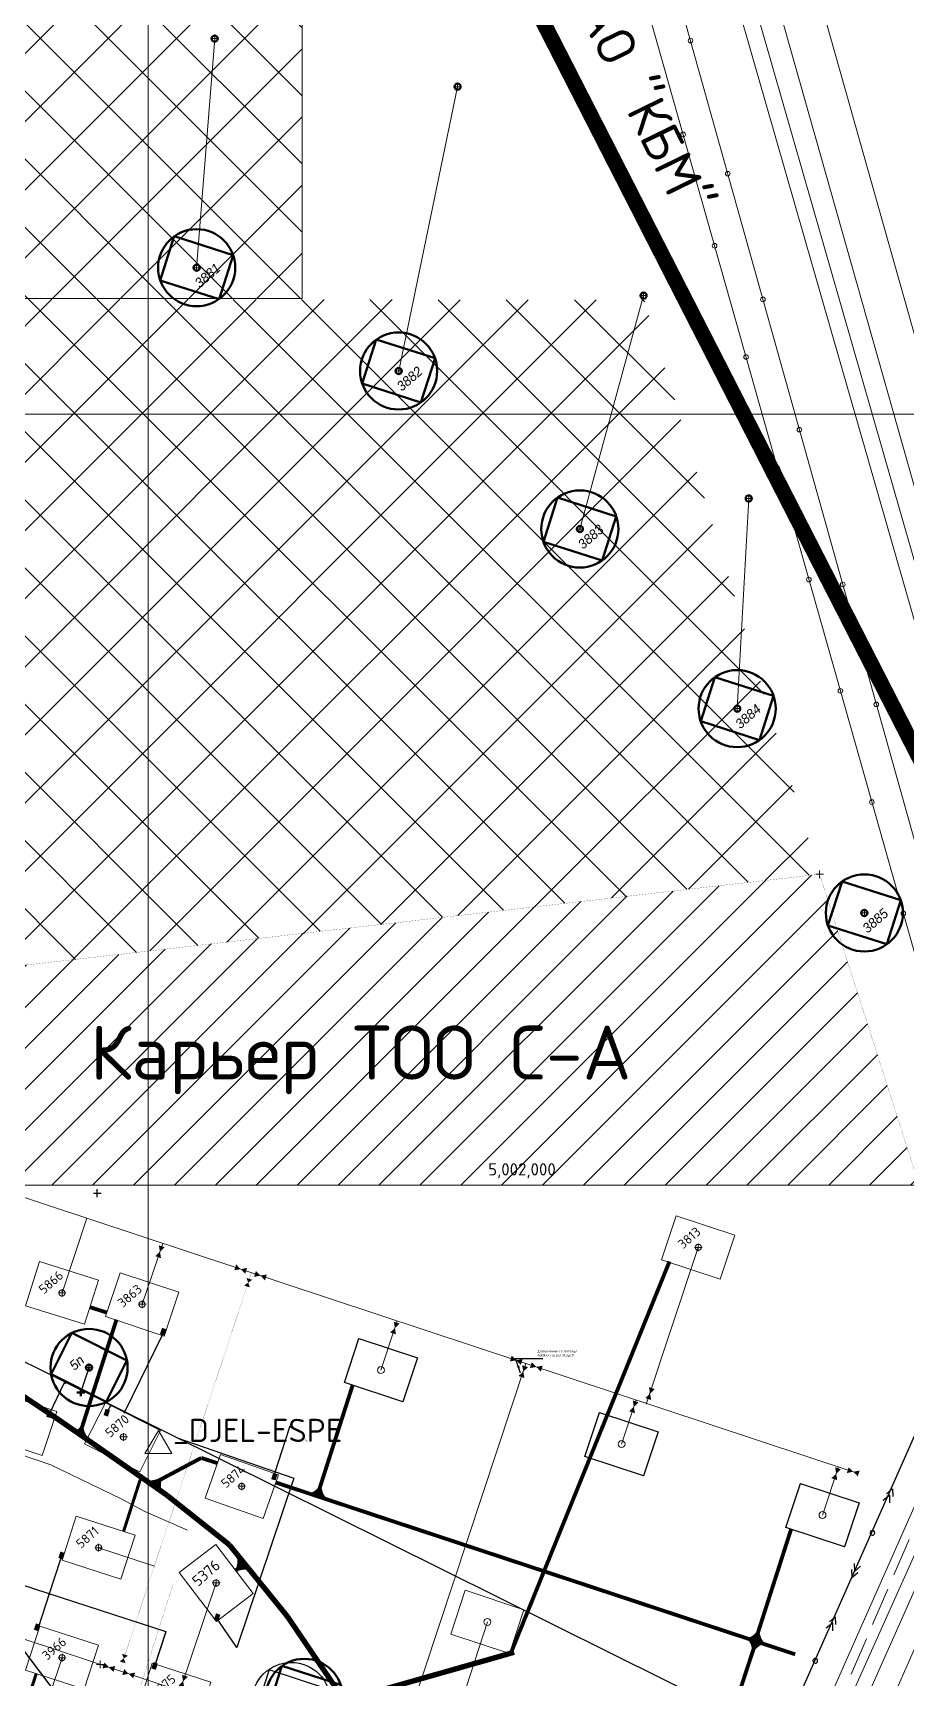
# Model space of a CAD drawing. Header units: millimetres. Extents: x 519 to 9564855, y -810 to 5021775.
# Drawn here: x 9532851 to 9533983, y 5001361 to 5003495 of the extents above; entities that cross this region are included whole.
import ezdxf

# ---------------------------------------------------------------- set-up
doc = ezdxf.new("R2010")
doc.units = ezdxf.units.MM
doc.header["$LTSCALE"] = 2
doc.header["$MEASUREMENT"] = 0
doc.header["$PDMODE"] = 2
doc.header["$PDSIZE"] = 5
for name, pattern in [('92051501$0$GROUND2', [35, 25, -10]), ('ACAD_ISO04W100', [30, 24, -3, 0, -3]), ('DASHED', [0.75, 0.5, -0.25]), ('DASHED2', [9.525, 6.35, -3.175]), ('HIDDEN2', [4.7625, 3.175, -1.5875])]:
    doc.linetypes.add(name, pattern=pattern)
for name, color, linetype, lineweight in [('200 скв. на 2010 год', 61, 'Continuous', 0), ('Land lease as of 24.06.2004', 47, 'HIDDEN2', 70), ('PPLINE_GAS', 4, 'GAS_LINE', 30), ('severniy kollektor', 3, 'ACAD_ISO04W100', 30), ('Карьер', 7, 'Continuous', 0), ('Скважины на 2024 год- Резерв', 202, 'Continuous', 25), ('Скважины на 2026', 222, 'Continuous', 50), ('Скважины на 2026 доп.', 222, 'Continuous', 50), ('Электро', 1, 'Continuous', 30), ('Электроснаб', 1, 'Continuous', 18), ('Электроснабжене', 1, 'Continuous', 18)]:
    doc.layers.add(name, color=color, linetype=linetype, lineweight=lineweight)
for name, color, linetype in [('CONTROL', 7, 'Continuous'), ('Future Roads', 44, 'Continuous'), ('GRID_PULKOVO', 7, 'Continuous'), ('OilColl&Flowlines', 3, 'Continuous'), ('PPLINE_WAT', 7, 'WTR_LINE'), ('ROAD_FIELD', 255, '92051501$0$GROUND2'), ('ROAD_GROUND', 9, 'Continuous'), ('Stage 9.Frame&Text', 7, 'Continuous'), ('Stage VII wells', 9, 'Continuous'), ('МГ-земельный участок', 7, 'Continuous'), ('Скважины  2018 года', 7, 'Continuous'), ('Скважины 2017г', 221, 'Continuous'), ('Скважины на 2014 год', 70, 'Continuous'), ('Скважины на 2015 год', 7, 'Continuous'), ('Скважины на 2016 год.', 40, 'Continuous')]:
    doc.layers.add(name, color=color, linetype=linetype)
doc.styles.add('92051501$0$STANDARD', font='simplex.shx')
doc.styles.add('Elect', font='isocpeur.ttf')
doc.styles.add('Line_GUGK', font='')
doc.styles.get("Standard").update_dxf_attribs({"font": 'isocpeur.ttf', "width": 0.5})
doc.styles.get('Line_GUGK').set_extended_font_data('Bm431', italic=True)
doc.linetypes.add('GAS_LINE', pattern='A,0.5,-0.2,["G",92051501$0$STANDARD,S=0.1,R=0,X=-0.1,Y=-0.05],-0.05', length=0.75)
doc.linetypes.add('WTR_LINE', pattern='A,0.5,-0.2,["W",92051501$0$STANDARD,S=0.1,R=0,X=-0.1,Y=-0.05],-0.05', length=0.75)
doc.dimstyles.new('ISO-25', dxfattribs={"dimtxt": 15, "dimasz": 10, "dimexe": 5, "dimexo": 5, "dimgap": 5, "dimtad": 1, "dimtxsty": 'Standard', "dimblk": 'OBLIQUE', "dimcen": 50, "dimadec": 0, "dimazin": 0, "dimtfac": 1, "dimtmove": 0, "dimatfit": 3, "dimfxl": 0, "dimarcsym": 0})

# ---------------------------------------------------------------- blocks, each defined once
blk = doc.blocks.new('92051501$0$WELLPAD')
at = {"flags": 128}
blk.add_lwpolyline([(40, -30), (-40, -30), (-40, 30), (40, 30)], close=True, dxfattribs=at)
blk = doc.blocks.new('_Oblique')
at = {"color": 0, "linetype": 'ByBlock', "lineweight": -2}
blk.add_line((-0.5, -0.5), (0.5, 0.5), dxfattribs=at)

msp = doc.modelspace()

# ---------------------------------------------------------------- hatches: boundary and pattern name
at = {"layer": 'Future Roads', "linetype": 'ByBlock', "lineweight": 0, "ltscale": 25}
h = msp.add_hatch(color=41, dxfattribs=at)
edge = h.paths.add_edge_path()
edge.add_line((9532911.71187, 5001686.18523), (9532916.4579, 5001684.59338))
edge.add_arc((9532936.86076, 5001687.32131), 20.58442, 187.61544673, 221.50735806)
edge.add_line((9532921.44569, 5001673.67967), (9532903.28603, 5001679.68838))
edge.add_arc((9532891.64807, 5001703.49399), 26.4981, 296.05282574, 319.21610865)
h = msp.add_hatch(color=41, dxfattribs=at)
edge = h.paths.add_edge_path()
edge.add_line((9533013.77923, 5001619.48203), (9533017.45238, 5001616.08104))
edge.add_arc((9533037.17483, 5001610.18669), 20.58442, 163.36042833, 197.25233966)
edge.add_line((9533017.51654, 5001604.08175), (9533003.42827, 5001617.02001))
edge.add_arc((9533002.59696, 5001643.50506), 26.4981, 271.79780733, 294.96109024)
h = msp.add_hatch(color=41, dxfattribs=at)
edge = h.paths.add_edge_path()
edge.add_line((9533220.63137, 5001607.69087), (9533225.3774, 5001606.09903))
edge.add_arc((9533245.78026, 5001608.82695), 20.58442, 187.61544673, 221.50735806)
edge.add_line((9533230.36519, 5001595.18532), (9533212.20553, 5001601.19402))
edge.add_arc((9533200.56757, 5001624.99964), 26.4981, 296.05282574, 319.21610865)
h = msp.add_hatch(color=41, dxfattribs=at)
edge = h.paths.add_edge_path()
edge.add_line((9533117.37672, 5001499.80087), (9533114.12376, 5001503.60573))
edge.add_arc((9533095.22007, 5001511.75244), 20.58442, 336.68595928, 370.57787061)
edge.add_line((9533115.45468, 5001515.53116), (9533127.94368, 5001501.04313))
edge.add_arc((9533125.69105, 5001474.64096), 26.4981, 445.12333829, 468.28662119)
h = msp.add_hatch(color=41, dxfattribs=at)
edge = h.paths.add_edge_path()
edge.add_line((9533787.63491, 5001397.6008), (9533782.88888, 5001399.19265))
edge.add_arc((9533762.48602, 5001396.46472), 20.58442, 367.61544673, 401.50735806)
edge.add_line((9533777.90109, 5001410.10636), (9533796.06075, 5001404.09765))
edge.add_arc((9533807.69871, 5001380.29204), 26.4981, 476.05282574, 499.21610864)
h = msp.add_hatch(color=41, dxfattribs=at)
edge = h.paths.add_edge_path()
edge.add_line((9533788.69309, 5001419.86628), (9533793.43912, 5001418.27444))
edge.add_arc((9533813.84199, 5001421.00236), 20.58442, 187.61544673, 221.50735806)
edge.add_line((9533798.42692, 5001407.36073), (9533780.26725, 5001413.36944))
edge.add_arc((9533768.6293, 5001437.17505), 26.4981, 296.05282574, 319.21610865)
at = {"layer": 'Карьер', "lineweight": 0}
h = msp.add_hatch(dxfattribs=at)
h.set_pattern_fill('NET', color=256, scale=500, angle=45, style=0)
h.paths.add_polyline_path([(9531350, 5005950), (9532050, 5005950), (9533200, 5003890), (9533200, 5003150), (9532200, 5003150), (9532200, 5004850), (9531350, 5004850)])
at = {"layer": 'Карьер', "linetype": 'ByBlock', "lineweight": 0, "ltscale": 5}
h = msp.add_hatch(dxfattribs=at)
h.set_pattern_fill('NET', color=4, scale=500, angle=45)
h.paths.add_polyline_path([(9533000, 5003000), (9533000, 5003000), (9532550, 5003000), (9532550, 5002330), (9532549.8, 5002252), (9533000, 5002303.60825)])
h.paths.add_polyline_path([(9533000, 5003149.05192), (9532586.98715, 5003149.70151), (9532550, 5003149.6835), (9532550, 5003000), (9533000, 5003000)])
h.paths.add_polyline_path([(9533643.38, 5003148.04), (9533000, 5003149.05192), (9533000, 5003000), (9533688.50212, 5003000)])
h.paths.add_polyline_path([(9533688.50212, 5003000), (9533000, 5003000), (9533000, 5002303.60825), (9533870.35, 5002403.38)])
h = msp.add_hatch(dxfattribs=at)
h.set_pattern_fill('ANSI31', color=5, scale=300)
h.paths.add_polyline_path([(9532549.8, 5002252), (9532543.21012, 5002081.86135), (9532790.61366, 5002000), (9533000, 5002000), (9533000, 5002303.53128)])
h.paths.add_polyline_path([(9534000, 5002000), (9533870.75, 5002403.2), (9533000, 5002303.53128), (9533000, 5002000)])
h.paths.add_polyline_path([(9533436.27985, 5002004.61056), (9533544.22985, 5002004.61056), (9533544.22985, 5002033.18556), (9533436.27985, 5002033.18556)], flags=24)
at = {"layer": 'Электро', "ltscale": 7.5}
for points in [[(9533023.62378, 5001813.07704), (9533018.00141, 5001814.9031), (9533015.33927, 5001806.70646), (9533020.96164, 5001804.8804)], [(9532876.04547, 5001706.00934), (9532870.41335, 5001707.8051), (9532867.79537, 5001699.59425), (9532873.42749, 5001697.79849)], [(9532950.50859, 5001707.95816), (9532944.87647, 5001709.75392), (9532942.2585, 5001701.54307), (9532947.89062, 5001699.7473)], [(9533167.89124, 5001625.03474), (9533162.25912, 5001626.83051), (9533159.64115, 5001618.61965), (9533165.27327, 5001616.82389)], [(9532883.67968, 5001516.48569), (9532889.29192, 5001514.6287), (9532891.99915, 5001522.81056), (9532886.38691, 5001524.66755)], [(9533093.6919, 5001442.73929), (9533088.05978, 5001444.53505), (9533085.4418, 5001436.3242), (9533091.07393, 5001434.52843)], [(9532851.8527, 5001423.2824), (9532857.46494, 5001421.42541), (9532860.17216, 5001429.60727), (9532854.55993, 5001431.46426)], [(9533004.29357, 5001373.04424), (9533009.90581, 5001371.18725), (9533012.61303, 5001379.36911), (9533007.0008, 5001381.2261)]]:
    msp.add_hatch(color=256, dxfattribs=at).paths.add_polyline_path(points)
at = {"layer": 'Электроснаб', "linetype": 'ByBlock', "lineweight": 0, "ltscale": 7.5}
for points in [[(9533023.62378, 5001813.07704), (9533018.00141, 5001814.9031), (9533015.33927, 5001806.70646), (9533020.96164, 5001804.8804)], [(9532876.04547, 5001706.00934), (9532870.41335, 5001707.8051), (9532867.79537, 5001699.59425), (9532873.42749, 5001697.79849)], [(9532950.50859, 5001707.95816), (9532944.87647, 5001709.75392), (9532942.2585, 5001701.54307), (9532947.89062, 5001699.7473)], [(9533167.89124, 5001625.03474), (9533162.25912, 5001626.83051), (9533159.64115, 5001618.61965), (9533165.27327, 5001616.82389)], [(9532883.67968, 5001516.48569), (9532889.29192, 5001514.6287), (9532891.99915, 5001522.81056), (9532886.38691, 5001524.66755)], [(9533093.6919, 5001442.73929), (9533088.05978, 5001444.53505), (9533085.4418, 5001436.3242), (9533091.07393, 5001434.52843)], [(9532851.8527, 5001423.2824), (9532857.46494, 5001421.42541), (9532860.17216, 5001429.60727), (9532854.55993, 5001431.46426)], [(9533004.29357, 5001373.04424), (9533009.90581, 5001371.18725), (9533012.61303, 5001379.36911), (9533007.0008, 5001381.2261)]]:
    msp.add_hatch(color=1, dxfattribs=at).paths.add_polyline_path(points)
at = {"layer": 'Электроснабжене', "linetype": 'ByBlock', "lineweight": 0, "ltscale": 7.5}
for points in [[(9533023.62378, 5001813.07704), (9533018.00141, 5001814.9031), (9533015.33927, 5001806.70646), (9533020.96164, 5001804.8804)], [(9532876.04547, 5001706.00934), (9532870.41335, 5001707.8051), (9532867.79537, 5001699.59425), (9532873.42749, 5001697.79849)], [(9532950.50859, 5001707.95816), (9532944.87647, 5001709.75392), (9532942.2585, 5001701.54307), (9532947.89062, 5001699.7473)], [(9533167.89124, 5001625.03474), (9533162.25912, 5001626.83051), (9533159.64115, 5001618.61965), (9533165.27327, 5001616.82389)], [(9532883.67968, 5001516.48569), (9532889.29192, 5001514.6287), (9532891.99915, 5001522.81056), (9532886.38691, 5001524.66755)], [(9533093.6919, 5001442.73929), (9533088.05978, 5001444.53505), (9533085.4418, 5001436.3242), (9533091.07393, 5001434.52843)], [(9532851.8527, 5001423.2824), (9532857.46494, 5001421.42541), (9532860.17216, 5001429.60727), (9532854.55993, 5001431.46426)], [(9533004.29357, 5001373.04424), (9533009.90581, 5001371.18725), (9533012.61303, 5001379.36911), (9533007.0008, 5001381.2261)]]:
    msp.add_hatch(color=1, dxfattribs=at).paths.add_polyline_path(points)

# ---------------------------------------------------------------- linework, layer by layer
msp.add_point((9532934.1, 5001989.5))
at = {"linetype": 'ByBlock', "lineweight": 0, "ltscale": 5}
msp.add_point((9532938.04405, 5001378.24558), dxfattribs=at)
at = {"layer": 'CONTROL', "lineweight": 0}
for p, q in [((9533013.31498, 5001681.81753), (9532995.90506, 5001651.7996)), ((9533013.31498, 5001681.81753), (9532995.90506, 5001651.7996)), ((9533013.31498, 5001681.81753), (9532995.90506, 5001651.7996)), ((9533013.31498, 5001681.81753), (9532995.90506, 5001651.7996)), ((9533030.72489, 5001651.7996), (9533013.31498, 5001681.81753)), ((9533030.72489, 5001651.7996), (9533013.31498, 5001681.81753)), ((9533030.72489, 5001651.7996), (9533013.31498, 5001681.81753)), ((9533030.72489, 5001651.7996), (9533013.31498, 5001681.81753)), ((9532995.90506, 5001651.7996), (9533030.72489, 5001651.7996)), ((9532995.90506, 5001651.7996), (9533030.72489, 5001651.7996)), ((9532995.90506, 5001651.7996), (9533030.72489, 5001651.7996)), ((9532995.90506, 5001651.7996), (9533030.72489, 5001651.7996))]:
    msp.add_line(p, q, dxfattribs=at)
at = {"layer": 'DEFPOINTS', "lineweight": 0, "ltscale": 80}
for p in [(9532992.3, 5001845.4), (9533088.3, 5001483.9)]:
    msp.add_point(p, dxfattribs=at)
at = {"layer": 'Future Roads', "color": 41, "linetype": 'ByBlock', "lineweight": 0, "const_width": 5}
for points in [[(9533676.13591, 5001900.91639), (9533470.41881, 5001392.77779)], [(9533069.06, 5001646.14), (9533004.42373, 5001611.74984)], [(9533089.47422, 5001639.3955), (9533069.07181, 5001646.14629)], [(9533839.17203, 5001391.33408), (9533165.45474, 5001614.25492)], [(9533833.91198, 5001553.70582), (9533787.38118, 5001408.47073)]]:
    msp.add_lwpolyline(points, dxfattribs=at)
at = {"layer": 'Future Roads', "color": 41, "linetype": 'ByBlock', "lineweight": 0, "const_width": 5, "elevation": 0.00005}
for points in [[(9532924.55806, 5001841.69101), (9532946.62252, 5001834.6154)], [(9532959.01722, 5001825.5438), (9532911.32845, 5001676.69441)], [(9533265.28912, 5001740.44648), (9533219.1657, 5001596.48294)], [(9533113.9099, 5001500.37164), (9533125.58516, 5001508.43916)], [(9533765.47636, 5001338.12358), (9533788.38304, 5001408.13923)]]:
    msp.add_lwpolyline(points, dxfattribs=at)
at = {"layer": 'GRID_PULKOVO', "lineweight": 0}
for p, q in [((9533000, 5010000), (9533000, 4992000)), ((9519000, 5003000), (9533000, 5003000)), ((9533000, 5003000), (9548000, 5003000)), ((9519000, 5002000), (9533000, 5002000)), ((9533000, 5002000), (9548000, 5002000))]:
    msp.add_line(p, q, dxfattribs=at)
at = {"layer": 'Land lease as of 24.06.2004', "color": 34, "linetype": 'DASHED', "lineweight": 0, "ltscale": 50, "const_width": 20}
msp.add_lwpolyline([(9519654.3, 5003739.6), (9532971.6, 5004566.6), (9534671.1, 5001241.4), (9547648.8, 4998330.8), (9546800.6, 4994774.1), (9538599.5, 4994719.2), (9534700.1, 4995931.6), (9534118, 4994384.9), (9531927.8, 4994990.9), (9532139.5, 4996381.2), (9522290.1, 4999426.3), (9519885.3, 4999727), (9519654.3, 5003739.6)], dxfattribs=at)
at = {"layer": 'OilColl&Flowlines', "color": 3, "linetype": 'ByBlock', "lineweight": 0}
for p, q in [((9528113.79608, 5002974.50562), (9533711.21889, 5001122.41542)), ((9531577.2975, 5002401.46434), (9533914.48145, 5001628.13251)), ((9532992.3, 5001845.4), (9533018.95622, 5001924.44559)), ((9533713.4, 5001919.1), (9533646.13948, 5001715.82348)), ((9533302, 5001760), (9533323.11221, 5001823.80588)), ((9533614, 5001664), (9533632.95446, 5001721.28469)), ((9533874.58503, 5001571.94833, -0.00005), (9533895.27782, 5001634.48665, -0.00005)), ((9533088.3, 5001483.9), (9533041.36484, 5001344.05799)), ((9533439.96195, 5001433.39646, -0.00005), (9533375.56808, 5001233.47619, -0.00001))]:
    msp.add_line(p, q, dxfattribs=at)
at = {"layer": 'OilColl&Flowlines', "color": 3, "linetype": 'ByBlock', "lineweight": 0, "ltscale": 25}
msp.add_line((9533490.06642, 5001768.52877), (9533319.14581, 5001251.96795), dxfattribs=at)
at = {"layer": 'OilColl&Flowlines', "lineweight": 0}
msp.add_lwpolyline([(9533000, 4999030.09132), (9533615.18224, 5000421.08812), (9534303.88294, 5001901.26817), (9534304.3202, 5002003.60385), (9532251.82783, 5009271.49641)], dxfattribs=at)
at = {"layer": 'OilColl&Flowlines', "color": 3, "linetype": 'ByBlock', "lineweight": 0}
for points in [[(9533017.73406, 5001920.56934, 8, 0, 0), (9533015.35355, 5001913.5575, 0, 8, 0), (9533012.97121, 5001906.54024, 8, 8, 0)], [(9533127.1149, 5001888.73691, 8, 0, 0), (9533120.06147, 5001890.99122, 0, 8, 0), (9533113.00259, 5001893.24726, 8, 8, 0)], [(9533128.25766, 5001868.51713, 8, 0, 0), (9533129.82243, 5001873.4673, 0, 8, 0), (9533131.35162, 5001878.3049, 8, 8, 0)], [(9533152.76526, 5001880.25054, 8, 0, 0), (9533145.71183, 5001882.50485, 0, 8, 0), (9533138.65295, 5001884.76089, 8, 8, 0)], [(9533322.43977, 5001821.59105, 8, 0, 0), (9533320.05927, 5001814.57921, 0, 8, 0), (9533317.67693, 5001807.56195, 8, 8, 0)], [(9533484.50813, 5001770.52224, 8, 0, 0), (9533477.45471, 5001772.77655, 0, 8, 0), (9533470.39583, 5001775.03259, 8, 8, 0)], [(9533488.97592, 5001765.08348, 8, 0, 0), (9533486.59542, 5001758.07165, 0, 8, 0), (9533484.21307, 5001751.05439, 8, 8, 0)], [(9533510.50054, 5001761.92183, 8, 0, 0), (9533503.44712, 5001764.17613, 0, 8, 0), (9533496.38824, 5001766.43218, 8, 8, 0)], [(9533632.33421, 5001719.41029, 8, 0, 0), (9533629.95371, 5001712.39845, 0, 8, 0), (9533627.57136, 5001705.38119, 8, 8, 0)], [(9533653.37062, 5001736.58171, 8, 0, 0), (9533650.99012, 5001729.56988, 0, 8, 0), (9533648.60778, 5001722.55262, 8, 8, 0)], [(9533921.53488, 5001625.87821, 8, 0, 0), (9533914.48145, 5001628.13251, 0, 8, 0), (9533907.42258, 5001630.38856, 8, 8, 0)], [(9532956.23687, 5001372.30495, 8, 0, 0), (9532949.18345, 5001374.55926, 0, 8, 0), (9532942.12457, 5001376.8153, 8, 8, 0)], [(9532981.88723, 5001363.81858, 8, 0, 0), (9532974.83381, 5001366.07288, 0, 8, 0), (9532967.77493, 5001368.32893, 8, 8, 0)], [(9533047.82907, 5001363.41176, 8, 0, 0), (9533045.44856, 5001356.39992, 0, 8, 0), (9533043.06622, 5001349.38266, 8, 8, 0)]]:
    msp.add_lwpolyline(points, format="xyseb", dxfattribs=at)
at = {"layer": 'OilColl&Flowlines', "linetype": 'ByBlock', "lineweight": 0, "ltscale": 5, "const_width": 0.2}
msp.add_lwpolyline([(9532963.20773, 5001369.92007), (9533134.08554, 5001886.35138)], dxfattribs=at)
at = {"layer": 'OilColl&Flowlines', "color": 3, "linetype": 'ByBlock', "lineweight": 0}
for points, elevation in [([(9533894.71207, 5001632.59421, 8, 0, 0), (9533892.33156, 5001625.58237, 0, 8, 0), (9533889.94922, 5001618.56511, 8, 8, 0)], -0.00005), ([(9532966.95227, 5001381.01898, 8, 0, 0), (9532968.51705, 5001385.96916, 0, 8, 0), (9532970.04624, 5001390.80676, 8, 8, 0)], 1.07247)]:
    msp.add_lwpolyline(points, format="xyseb", dxfattribs=dict(at, elevation=elevation))
at = {"layer": 'PPLINE_GAS', "lineweight": 0, "ltscale": 40}
for p, q in [((9533000, 5006274.62425), (9534216.23835, 5002033.37424)), ((9534212.1526, 5001965.41266), (9533540.56966, 5000455.90191))]:
    msp.add_line(p, q, dxfattribs=at)
at = {"layer": 'PPLINE_WAT', "lineweight": 0}
msp.add_lwpolyline([(9533000, 5006417.04476), (9534241.35452, 5002031.92113), (9534233.93028, 5001942.30806), (9533572.35026, 5000442.91927), (9533000, 4999148.373)], dxfattribs=at)
at = {"layer": 'PPLINE_WAT', "color": 5, "lineweight": 0, "ltscale": 2}
msp.add_lwpolyline([(9533000, 4999292.00293), (9533521.20287, 5000465.19453), (9534195.31134, 5001969.65279), (9534192.94502, 5002039.13618), (9533000, 5006192.97478)], dxfattribs=at)
at = {"layer": 'ROAD_FIELD', "lineweight": 0, "flags": 128}
msp.add_lwpolyline([(9534149.136, 5001927.573), (9534042.901, 5001670.848), (9533823.11436, 5001159.06278)], dxfattribs=at)
at = {"layer": 'ROAD_GROUND', "color": 8, "lineweight": 0, "const_width": 7}
for points in [[(9532818.28, 5001739.4), (9532883.25, 5001696.17)], [(9532883.25, 5001696.17), (9532952.77, 5001647.95)], [(9532952.77, 5001647.95), (9533024.4, 5001597.75)], [(9533024.4, 5001597.75), (9533105.3, 5001533.48)], [(9533105.3, 5001533.48), (9533180.5, 5001440.65)], [(9533180.5, 5001440.65), (9533250.14, 5001338.1)]]:
    msp.add_lwpolyline(points, dxfattribs=at)
at = {"layer": 'ROAD_GROUND', "lineweight": 0, "const_width": 0.5}
msp.add_lwpolyline([(9533203.34812, 5001669.97394), (9533207.29438, 5001666.9757)], dxfattribs=at)
at = {"layer": 'ROAD_GROUND', "color": 41, "lineweight": 0, "const_width": 7}
for points in [[(9533384.55, 5001368.35), (9533474.68, 5001393.99)], [(9533253.57821, 5001331.0819), (9533384.55, 5001368.35)]]:
    msp.add_lwpolyline(points, dxfattribs=at)
at = {"layer": 'severniy kollektor', "linetype": 'Continuous', "lineweight": 0}
msp.add_lwpolyline([(9533050.9466, 5001552.5322), (9532995.84, 5001576.4048), (9532965.1047, 5001593.1924), (9532873.9752, 5001637.3345), (9532666.485, 5001707.4662), (9532538.2339, 5001750.7109), (9532344.466, 5001815.5289), (9532251.2939, 5001845.6662), (9532249.8324, 5001846.0274), (9532105.8434, 5001892.8327), (9531922.8381, 5001952.285), (9531921.7448, 5001952.6028), (9531920.7279, 5001952.9693), (9531553.1023, 5002072.7637)], dxfattribs=at)
at = {"layer": 'Stage 9.Frame&Text', "color": 0, "linetype": 'ByBlock', "lineweight": 0, "elevation": 0.00005}
for points in [[(9532944.89218, 5001829.3859), (9533020.8727, 5001804.24532), (9533039.72814, 5001861.23072), (9532963.74761, 5001886.3713)], [(9533040.14311, 5001497.49657), (9533088.59748, 5001433.79992), (9533136.36996, 5001470.1407), (9533087.91559, 5001533.83734)]]:
    msp.add_lwpolyline(points, close=True, dxfattribs=at)
at = {"layer": 'Stage 9.Frame&Text', "color": 7, "lineweight": 0, "elevation": 0.00005}
for points in [[(9533254.59217, 5001743.98591), (9533330.5727, 5001718.84533), (9533349.42813, 5001775.83072), (9533273.44761, 5001800.9713)], [(9533566.59217, 5001647.98591), (9533642.5727, 5001622.84533), (9533661.42814, 5001679.83072), (9533585.44761, 5001704.9713)]]:
    msp.add_lwpolyline(points, close=True, dxfattribs=at)
at = {"layer": 'Stage 9.Frame&Text', "color": 7, "lineweight": 0}
for points in [[(9533827.1772, 5001555.93423), (9533903.15773, 5001530.79365), (9533922.01316, 5001587.77905), (9533846.03264, 5001612.91963)], [(9533392.55412, 5001417.38237), (9533468.53465, 5001392.24179), (9533487.39009, 5001449.22718), (9533411.40956, 5001474.36776)]]:
    msp.add_lwpolyline(points, close=True, dxfattribs=at)
at = {"layer": 'Stage 9.Frame&Text', "color": 0, "linetype": 'ByBlock', "lineweight": 0}
for centre in [(9532992.3, 5001845.4), (9533088.3, 5001483.9)]:
    msp.add_circle(centre, 4, dxfattribs=at)
at = {"layer": 'Stage 9.Frame&Text', "color": 7, "linetype": 'ByBlock', "lineweight": 0}
for centre in [(9533302, 5001760), (9533614, 5001664), (9533874.58503, 5001571.94833, -0.00005), (9533439.96195, 5001433.39646, -0.00005)]:
    msp.add_circle(centre, 4.48341, dxfattribs=at)
at = {"layer": 'Stage 9.Frame&Text', "color": 0, "linetype": 'ByBlock', "lineweight": 0}
for p in [(9532992.3, 5001845.4), (9533088.3, 5001483.9)]:
    msp.add_point(p, dxfattribs=at)
at = {"layer": 'Stage VII wells', "color": 0, "linetype": 'ByBlock', "lineweight": 0}
msp.add_lwpolyline([(9533665.98202, 5001903.17759), (9533741.96254, 5001878.03702), (9533760.81798, 5001935.02241), (9533684.83745, 5001960.16299)], close=True, dxfattribs=at)
msp.add_circle((9533713.4, 5001919.1), 4, dxfattribs=at)
at = {"layer": 'Stage VII wells', "color": 0, "linetype": 'ByBlock', "lineweight": 0, "ltscale": 80}
msp.add_point((9533713.4, 5001919.1), dxfattribs=at)
at = {"layer": 'Карьер', "color": 1, "lineweight": 0}
msp.add_line((9533200, 5003890), (9533200, 5003150), dxfattribs=at)
at = {"layer": 'Карьер', "color": 1, "linetype": 'ByBlock', "lineweight": 0, "ltscale": 5}
msp.add_line((9532550, 5003150), (9533200, 5003150), dxfattribs=at)
at = {"layer": 'Карьер', "color": 5, "linetype": 'ByBlock', "lineweight": 0, "ltscale": 5, "const_width": 0.2}
msp.add_lwpolyline([(9532549.8, 5002252), (9533870.75, 5002403.2), (9534000, 5002000), (9532790.61366, 5002000), (9532543.2, 5002081.6), (9532549.8, 5002252)], dxfattribs=at)
at = {"layer": 'Карьер', "color": 5, "linetype": 'ByBlock', "lineweight": 0, "ltscale": 5}
msp.add_point((9533870.75, 5002403.2), dxfattribs=at)
at = {"layer": 'МГ-земельный участок', "color": 0, "linetype": 'DASHED2', "lineweight": 25, "ltscale": 5, "const_width": 2}
msp.add_lwpolyline([(9522167.80801, 4999999.48247), (9521654, 5002362), (9522840, 5002532), (9525642, 5002155), (9528521, 5002235), (9531281, 5003464), (9533105, 5001043), (9546614, 4998215), (9544978, 4995525), (9543652, 4996420), (9539605, 4995735), (9529554.6705, 4998798.09585), (9529554.71722, 4998845.23995), (9529525.402, 4998845.269), (9529525.36994, 4998882.97318), (9529309.91997, 4998882.84552), (9526935, 5000017), (9526935, 4999132), (9522906, 5001105), (9522683.367, 5000265.06642), (9522496, 5000315)], close=True, dxfattribs=at)
at = {"layer": 'Скважины  2018 года', "color": 3, "linetype": 'ByBlock', "lineweight": 0, "ltscale": 50, "const_width": 0.2, "elevation": 0}
msp.add_lwpolyline([(9532891.95512, 5001040.68348), (9533032.86223, 5001483.84847)], dxfattribs=at)
at = {"layer": 'Скважины 2017г', "color": 3, "linetype": 'ByBlock', "lineweight": 0, "ltscale": 5}
msp.add_lwpolyline([(9532888.4, 5001860.1), (9532920.47301, 5001957.0319)], dxfattribs=at)
at = {"layer": 'Скважины 2017г', "color": 0, "linetype": 'ByBlock', "lineweight": 0, "ltscale": 5}
for points in [[(9532841.22218, 5001843.4795), (9532859.23453, 5001900.73697), (9532935.57782, 5001876.7205), (9532917.56547, 5001819.46303), (9532841.22218, 5001843.4795)], [(9532935.66813, 5001403.31215), (9532917.29912, 5001346.19316), (9532841.14046, 5001370.68517), (9532859.50947, 5001427.80416), (9532935.66813, 5001403.31215)]]:
    msp.add_lwpolyline(points, dxfattribs=at)
at = {"layer": 'Скважины 2017г', "color": 0, "linetype": 'ByBlock', "lineweight": 0}
msp.add_lwpolyline([(9533081.46813, 5001355.21215), (9533063.09912, 5001298.09316), (9532986.94046, 5001322.58517), (9533005.30947, 5001379.70416), (9533081.46813, 5001355.21215)], dxfattribs=at)
at = {"layer": 'Скважины 2017г', "color": 0, "linetype": 'ByBlock', "lineweight": 0, "ltscale": 5}
for centre in [(9532888.4, 5001860.1), (9532888.4, 5001387)]:
    msp.add_circle(centre, 4, dxfattribs=at)
for p in [(9532888.4, 5001860.1), (9532888.4, 5001860.1), (9532888.4, 5001387), (9532888.4, 5001387)]:
    msp.add_point(p, dxfattribs=at)
at = {"layer": 'Скважины на 2014 год', "color": 9, "linetype": 'ByBlock', "lineweight": 0, "ltscale": 5, "const_width": 4}
msp.add_lwpolyline([(9532989.76714, 5001617.91162), (9532968.18347, 5001550.69894)], dxfattribs=at)
at = {"layer": 'Скважины на 2014 год', "color": 41, "linetype": 'ByBlock', "lineweight": 0, "ltscale": 5, "const_width": 4, "elevation": 0.00005}
msp.add_lwpolyline([(9532846.72895, 5001340.72383), (9532854.90507, 5001366.18969)], dxfattribs=at)
at = {"layer": 'Скважины на 2015 год', "color": 3, "linetype": 'ByBlock', "lineweight": 0, "ltscale": 5}
for p, q in [((9532935.8, 5001529.6), (9533008.12464, 5001505.66908)), ((9532888.4, 5001387), (9532872.54367, 5001339.07367))]:
    msp.add_line(p, q, dxfattribs=at)
at = {"layer": 'Скважины на 2015 год', "color": 0, "linetype": 'ByBlock', "lineweight": 0}
msp.add_lwpolyline([(9532983.06813, 5001545.91215), (9532964.69912, 5001488.79316), (9532888.54046, 5001513.28517), (9532906.90947, 5001570.40416), (9532983.06813, 5001545.91215)], dxfattribs=at)
msp.add_circle((9532935.8, 5001529.6), 4, dxfattribs=at)
msp.add_point((9532935.8, 5001529.6), dxfattribs=at)
at = {"layer": 'Скважины на 2016 год.', "color": 0, "linetype": 'ByBlock', "lineweight": 0}
for points, elevation in [([(9532786.67462, 5001674.50152), (9532862.65514, 5001649.36094), (9532881.51058, 5001706.34633), (9532805.53005, 5001731.48691)], 0.0001), ([(9532917.70465, 5001664.22725), (9532989.09493, 5001628.05382), (9533016.225, 5001681.59653), (9532944.83472, 5001717.76996)], 0.00005), ([(9533073.89976, 5001594.06153), (9533149.40645, 5001567.53178), (9533169.30377, 5001624.1618), (9533093.79707, 5001650.69155)], 0.00008)]:
    msp.add_lwpolyline(points, close=True, dxfattribs=dict(at, elevation=elevation))
for centre in [(9532968.1, 5001673.4), (9533121.5, 5001609.3)]:
    msp.add_circle(centre, 4, dxfattribs=at)
for p in [(9532968.1, 5001673.4), (9533121.5, 5001609.3)]:
    msp.add_point(p, dxfattribs=at)
at = {"layer": 'Скважины на 2024 год- Резерв'}
msp.add_lwpolyline([(9533232.99277, 5001346.34102), (9533156.90825, 5001371.06238), (9533138.36723, 5001313.99898), (9533214.45175, 5001289.27762)], close=True, dxfattribs=at)
msp.add_circle((9533185.68, 5001330.17), 50.73408, dxfattribs=at)
at = {"layer": 'Скважины на 2026', "lineweight": 5}
for p, q in [((9533086.4, 5003487.2, 0), (9533063, 5003190)), ((9533401.3, 5003424.8), (9533325, 5003056)), ((9533642.5, 5003153.8), (9533560, 5002851)), ((9533779, 5002890.6), (9533764, 5002618))]:
    msp.add_line(p, q, dxfattribs=at)
at = {"layer": 'Скважины на 2026', "color": 177, "linetype": 'ByBlock', "ltscale": 50, "true_color": 0x293189}
msp.add_lwpolyline([(9533015.77913, 5003173.56257), (9533092.00178, 5003149.27044), (9533110.22087, 5003206.43743), (9533033.99822, 5003230.72956)], close=True, dxfattribs=at)
at = {"layer": 'Скважины на 2026', "color": 177, "linetype": 'ByBlock', "ltscale": 50, "true_color": 0x293189, "elevation": 0}
for points in [[(9533277.68232, 5003039.59224), (9533353.90497, 5003015.30011), (9533372.12406, 5003072.4671), (9533295.90141, 5003096.75923)], [(9533512.68232, 5002834.59224), (9533588.90497, 5002810.30011), (9533607.12406, 5002867.4671), (9533530.90141, 5002891.75923)], [(9533716.68232, 5002601.59224), (9533792.90497, 5002577.30011), (9533811.12406, 5002634.4671), (9533734.90141, 5002658.75923)], [(9533881.68232, 5002336.59224), (9533957.90497, 5002312.30011), (9533976.12406, 5002369.4671), (9533899.90141, 5002393.75923)]]:
    msp.add_lwpolyline(points, close=True, dxfattribs=at)
at = {"layer": 'Скважины на 2026', "color": 215, "linetype": 'ByBlock', "ltscale": 50, "true_color": 0xa953a0, "elevation": 0}
msp.add_lwpolyline([(9532874.13991, 5001754.57021), (9532945.61978, 5001718.6449), (9532972.56376, 5001772.2548), (9532901.08389, 5001808.18011)], close=True, dxfattribs=at)
at = {"layer": 'Скважины на 2026', "linetype": 'ByBlock', "ltscale": 50}
msp.add_lwpolyline([(9533155.36913, 5001319.08257), (9533231.59178, 5001294.79044), (9533249.81087, 5001351.95743), (9533173.58822, 5001376.24956)], close=True, dxfattribs=at)
at = {"layer": 'Скважины на 2026', "color": 177, "linetype": 'ByBlock', "true_color": 0x293189}
for centre in [(9533086.4, 5003487.2, 0), (9533401.3, 5003424.8), (9533063, 5003190), (9533642.5, 5003153.8), (9533325, 5003056), (9533779, 5002890.6), (9533560, 5002851), (9533764, 5002618), (9533928.90319, 5002353.02967, 0)]:
    msp.add_circle(centre, 4, dxfattribs=at)
at = {"layer": 'Скважины на 2026', "color": 177, "linetype": 'ByBlock', "ltscale": 50, "true_color": 0x293189}
for centre in [(9533063, 5003190), (9533324.90319, 5003056.02967, 0), (9533559.90319, 5002851.02967, 0), (9533763.90319, 5002618.02967, 0), (9533928.90319, 5002353.02967, 0)]:
    msp.add_circle(centre, 50, dxfattribs=at)
at = {"layer": 'Скважины на 2026', "color": 215, "linetype": 'ByBlock', "ltscale": 50, "true_color": 0xa953a0}
for radius in [50, 4]:
    msp.add_circle((9532923.44281, 5001763.36804), radius, dxfattribs=at)
at = {"layer": 'Скважины на 2026', "linetype": 'ByBlock', "ltscale": 50}
msp.add_circle((9533202.59, 5001335.52), 50, dxfattribs=at)
at = {"layer": 'Скважины на 2026', "color": 177, "linetype": 'ByBlock', "lineweight": 0, "true_color": 0x293189}
for p in [(9533086.4, 5003487.2, 0), (9533401.3, 5003424.8), (9533063, 5003190), (9533642.5, 5003153.8), (9533325, 5003056), (9533779, 5002890.6), (9533560, 5002851), (9533764, 5002618), (9533929, 5002353)]:
    msp.add_point(p, dxfattribs=at)
at = {"layer": 'Скважины на 2026', "color": 215, "linetype": 'ByBlock', "ltscale": 50, "true_color": 0xa953a0}
msp.add_point((9532912.79, 5001731.08), dxfattribs=at)
at = {"layer": 'Скважины на 2026 доп.', "lineweight": 25}
msp.add_line((9532912.79, 5001731.08), (9532923.44281, 5001763.36804), dxfattribs=at)
msp.add_point((9532923.44281, 5001763.36804), dxfattribs=at)
at = {"layer": 'Электро'}
for p, q in [((9534134.41914, 5001993.0866), (9533000.18214, 4999430.22753)), ((9533018.77611, 5001806.01127, 0), (9532969.35837, 5001705.26846, 0.00005)), ((9532872.04129, 5001703.08719), (9532891.7962, 5001744.04586, 0.00005)), ((9532946.50441, 5001705.03601), (9532951.63575, 5001714.12893, 0.00005)), ((9533961.85242, 5001597.92603), (9533953.38655, 5001590.98595)), ((9533964.97913, 5001605.93253), (9533957.62245, 5001599.59347)), ((9533961.51784, 5001597.80212), (9533961.61736, 5001587.75644)), ((9533965.20827, 5001605.82715), (9533965.64237, 5001595.90539)), ((9533916.74194, 5001499.22736), (9533916.0787, 5001509.2545)), ((9533912.38827, 5001501.22946), (9533912.71692, 5001491.07842)), ((9533912.71692, 5001491.07842), (9533920.40819, 5001497.54138)), ((9533923.86949, 5001505.67179), (9533916.74194, 5001499.22736)), ((9533114.89422, 5001400.19801, 0.00005), (9533088.80434, 5001438.53582, 0.0001)), ((9533887.79064, 5001432.01241), (9533879.32477, 5001425.07233)), ((9533890.91735, 5001440.0189), (9533883.56067, 5001433.67985)), ((9533887.45606, 5001431.8885), (9533887.55558, 5001421.84282)), ((9533891.14649, 5001439.91353), (9533891.58059, 5001429.99177))]:
    msp.add_line(p, q, dxfattribs=at)
at = {"layer": 'Электро', "ltscale": 7.5}
for p, q in [((9533164.54344, 5001626.51593, 0.00008), (9533184.0301, 5001686.4897, 0)), ((9532886.88971, 5001516.22842), (9532871.77567, 5001469.71217)), ((9532871.77567, 5001469.71217), (9532857.87112, 5001426.91839)), ((9533022.92264, 5001420.60154, 0), (9533008.3377, 5001375.71369))]:
    msp.add_line(p, q, dxfattribs=at)
at = {"layer": 'Электро'}
for points, elevation in [([(9530840.12613, 5001685.10724), (9530867.95929, 5001675.80813), (9531072.27425, 5002322.12467), (9532648.0566, 5001801.54263), (9532666.21636, 5001856.77245), (9535175.35053, 5000609.58884)], 0.00005), ([(9530996.06208, 5002079.29281), (9533022.96027, 5001420.7274), (9533008.37533, 5001375.83955)], 0), ([(9533037.511, 5001672.21772), (9533189.22506, 5001620.0499), (9533114.89422, 5001400.19801)], 0.00005)]:
    msp.add_lwpolyline(points, dxfattribs=dict(at, elevation=elevation))
at = {"layer": 'Электро', "ltscale": 25, "const_width": 1.5}
for points, elevation in [([(9532891.54407, 5001743.67875, 1), (9532892.97065, 5001743.21522, 1)], 0.00005), ([(9532950.92246, 5001714.36069, 1), (9532952.34904, 5001713.89717, 1)], 0.00005), ([(9532968.67469, 5001705.56059, 1), (9532970.10128, 5001705.09707, 1)], 0.00005), ([(9533183.31681, 5001686.72146, 1), (9533184.74339, 5001686.25793, 1)], 0)]:
    msp.add_lwpolyline(points, format="xyb", close=True, dxfattribs=dict(at, elevation=elevation))
msp.add_lwpolyline([(9532871.06237, 5001469.94393, 1), (9532872.48896, 5001469.48041, 1)], format="xyb", close=True, dxfattribs=at)
at = {"layer": 'Электро'}
for centre, start, end in [((9533939.30896, 5001548.83312), 355.90038959, 175.90038959), ((9533939.30896, 5001548.83312), 175.90038959, 355.90038959), ((9533865.24717, 5001382.91949), 175.90038006, 355.90038006), ((9533865.24717, 5001382.91949), 355.90038006, 175.90038006)]:
    msp.add_arc(centre, 3, start, end, dxfattribs=at)
at = {"layer": 'Электроснаб', "color": 1, "linetype": 'ByBlock', "lineweight": 0}
for p, q in [((9534166.11914, 5001972.9866), (9533031.88214, 4999410.12753)), ((9533961.85242, 5001597.92603), (9533953.38655, 5001590.98595)), ((9533964.97913, 5001605.93253), (9533957.62245, 5001599.59347)), ((9533961.51784, 5001597.80212), (9533961.61736, 5001587.75644)), ((9533965.20827, 5001605.82715), (9533965.64237, 5001595.90539)), ((9533916.74194, 5001499.22736), (9533916.0787, 5001509.2545)), ((9533912.38827, 5001501.22946), (9533912.71692, 5001491.07842)), ((9533912.71692, 5001491.07842), (9533920.40819, 5001497.54138)), ((9533923.86949, 5001505.67179), (9533916.74194, 5001499.22736)), ((9533887.79064, 5001432.01241), (9533879.32477, 5001425.07233)), ((9533890.91735, 5001440.0189), (9533883.56067, 5001433.67985)), ((9533887.45606, 5001431.8885), (9533887.55558, 5001421.84282)), ((9533891.14649, 5001439.91353), (9533891.58059, 5001429.99177))]:
    msp.add_line(p, q, dxfattribs=at)
at = {"layer": 'Электроснаб', "color": 1, "lineweight": 0}
for p, q in [((9533018.77611, 5001806.01127, 0), (9532969.35837, 5001705.26846, 0.00005)), ((9532872.04129, 5001703.08719), (9532891.7962, 5001744.04586, 0.00005)), ((9532946.50441, 5001705.03601), (9532951.63575, 5001714.12893, 0.00005)), ((9533114.89422, 5001400.19801, 0.00005), (9533088.80434, 5001438.53582, 0.0001))]:
    msp.add_line(p, q, dxfattribs=at)
at = {"layer": 'Электроснаб', "color": 1, "linetype": 'ByBlock', "lineweight": 0, "ltscale": 7.5}
for p, q in [((9533164.54344, 5001626.51593, 0.00008), (9533184.0301, 5001686.4897, 0)), ((9532886.88971, 5001516.22842), (9532871.77567, 5001469.71217)), ((9532871.77567, 5001469.71217), (9532857.87112, 5001426.91839)), ((9533022.92264, 5001420.60154, 0), (9533008.3377, 5001375.71369))]:
    msp.add_line(p, q, dxfattribs=at)
at = {"layer": 'Электроснаб', "color": 1, "lineweight": 0}
for points, elevation in [([(9530996.06208, 5002079.29281), (9533022.96027, 5001420.7274), (9533008.37533, 5001375.83955)], 0), ([(9533037.511, 5001672.21772), (9533189.22506, 5001620.0499), (9533114.89422, 5001400.19801)], 0.00005)]:
    msp.add_lwpolyline(points, dxfattribs=dict(at, elevation=elevation))
at = {"layer": 'Электроснаб', "color": 1, "linetype": 'ByBlock', "lineweight": 0, "ltscale": 25, "const_width": 1.5}
for points, elevation in [([(9532891.54407, 5001743.67875, 1), (9532892.97065, 5001743.21522, 1)], 0.00005), ([(9532950.92246, 5001714.36069, 1), (9532952.34904, 5001713.89717, 1)], 0.00005), ([(9532968.67469, 5001705.56059, 1), (9532970.10128, 5001705.09707, 1)], 0.00005), ([(9533183.31681, 5001686.72146, 1), (9533184.74339, 5001686.25793, 1)], 0)]:
    msp.add_lwpolyline(points, format="xyb", close=True, dxfattribs=dict(at, elevation=elevation))
msp.add_lwpolyline([(9532871.06237, 5001469.94393, 1), (9532872.48896, 5001469.48041, 1)], format="xyb", close=True, dxfattribs=at)
at = {"layer": 'Электроснаб', "color": 1, "linetype": 'ByBlock', "lineweight": 0}
for centre, start, end in [((9533939.30896, 5001548.83312), 355.90038959, 175.90038959), ((9533939.30896, 5001548.83312), 175.90038959, 355.90038959), ((9533865.24717, 5001382.91949), 175.90038006, 355.90038006), ((9533865.24717, 5001382.91949), 355.90038006, 175.90038006)]:
    msp.add_arc(centre, 3, start, end, dxfattribs=at)
at = {"layer": 'Электроснабжене', "color": 1, "lineweight": 0, "ltscale": 50}
for p, q in [((9534145.1, 5001906.2), (9532882, 5006420)), ((9534101.79379, 5001919.36816), (9533086.9, 5005510.5))]:
    msp.add_line(p, q, dxfattribs=at)
at = {"layer": 'Электроснабжене', "color": 1, "linetype": 'ByBlock', "lineweight": 0}
for p, q in [((9534101.79379, 5001919.36816), (9531486.31914, 4996009.5866)), ((9534133.49379, 5001899.26816), (9533031.88214, 4999410.12753)), ((9533961.85242, 5001597.92603), (9533953.38655, 5001590.98595)), ((9533964.97913, 5001605.93253), (9533957.62245, 5001599.59347)), ((9533961.51784, 5001597.80212), (9533961.61736, 5001587.75644)), ((9533965.20827, 5001605.82715), (9533965.64237, 5001595.90539)), ((9533916.74194, 5001499.22736), (9533916.0787, 5001509.2545)), ((9533912.38827, 5001501.22946), (9533912.71692, 5001491.07842)), ((9533912.71692, 5001491.07842), (9533920.40819, 5001497.54138)), ((9533923.86949, 5001505.67179), (9533916.74194, 5001499.22736)), ((9533887.79064, 5001432.01241), (9533879.32477, 5001425.07233)), ((9533890.91735, 5001440.0189), (9533883.56067, 5001433.67985)), ((9533887.45606, 5001431.8885), (9533887.55558, 5001421.84282)), ((9533891.14649, 5001439.91353), (9533891.58059, 5001429.99177))]:
    msp.add_line(p, q, dxfattribs=at)
at = {"layer": 'Электроснабжене', "color": 1, "lineweight": 0}
for p, q in [((9533018.77611, 5001806.01127, 0), (9532969.35837, 5001705.26846, 0.00005)), ((9532872.04129, 5001703.08719), (9532891.7962, 5001744.04586, 0.00005)), ((9532946.50441, 5001705.03601), (9532951.63575, 5001714.12893, 0.00005)), ((9533114.89422, 5001400.19801, 0.00005), (9533088.80434, 5001438.53582, 0.0001))]:
    msp.add_line(p, q, dxfattribs=at)
at = {"layer": 'Электроснабжене', "color": 1, "linetype": 'ByBlock', "lineweight": 0, "ltscale": 7.5}
for p, q in [((9533164.54344, 5001626.51593, 0.00008), (9533184.0301, 5001686.4897, 0)), ((9532886.88971, 5001516.22842), (9532871.77567, 5001469.71217)), ((9532871.77567, 5001469.71217), (9532857.87112, 5001426.91839)), ((9533022.92264, 5001420.60154, 0), (9533008.3377, 5001375.71369))]:
    msp.add_line(p, q, dxfattribs=at)
at = {"layer": 'Электроснабжене', "color": 1, "lineweight": 0}
for points, elevation in [([(9530996.06208, 5002079.29281), (9533022.96027, 5001420.7274), (9533008.37533, 5001375.83955)], 0), ([(9533037.511, 5001672.21772), (9533189.22506, 5001620.0499), (9533114.89422, 5001400.19801)], 0.00005)]:
    msp.add_lwpolyline(points, dxfattribs=dict(at, elevation=elevation))
at = {"layer": 'Электроснабжене', "color": 1, "linetype": 'ByBlock', "lineweight": 0, "ltscale": 25, "const_width": 1.5}
for points, elevation in [([(9532891.54407, 5001743.67875, 1), (9532892.97065, 5001743.21522, 1)], 0.00005), ([(9532950.92246, 5001714.36069, 1), (9532952.34904, 5001713.89717, 1)], 0.00005), ([(9532968.67469, 5001705.56059, 1), (9532970.10128, 5001705.09707, 1)], 0.00005), ([(9533183.31681, 5001686.72146, 1), (9533184.74339, 5001686.25793, 1)], 0)]:
    msp.add_lwpolyline(points, format="xyb", close=True, dxfattribs=dict(at, elevation=elevation))
msp.add_lwpolyline([(9532871.06237, 5001469.94393, 1), (9532872.48896, 5001469.48041, 1)], format="xyb", close=True, dxfattribs=at)
at = {"layer": 'Электроснабжене', "color": 1, "linetype": 'ByBlock', "lineweight": 0, "ltscale": 50}
for centre in [(9533703.43062, 5003484.54473), (9533693.85504, 5003362.83135), (9533751.73462, 5003311.92611), (9533734.64892, 5003218.48503), (9533797.36178, 5003148.87342), (9533775.44279, 5003074.13872), (9533844.65333, 5002979.87283), (9533816.23667, 5002929.7924), (9533857.03054, 5002785.44608), (9533900.84348, 5002779.07238), (9533897.82442, 5002641.09976), (9533944.37616, 5002623.50448), (9533938.61829, 5002496.75344), (9533979.41217, 5002352.40712)]:
    msp.add_circle(centre, 3, dxfattribs=at)
at = {"layer": 'Электроснабжене', "color": 1, "linetype": 'ByBlock', "lineweight": 0}
for centre, start, end in [((9533939.30896, 5001548.83312), 355.90038959, 175.90038959), ((9533939.30896, 5001548.83312), 175.90038959, 355.90038959), ((9533865.24717, 5001382.91949), 175.90038006, 355.90038006), ((9533865.24717, 5001382.91949), 355.90038006, 175.90038006)]:
    msp.add_arc(centre, 3, start, end, dxfattribs=at)

# ---------------------------------------------------------------- block references
at = {"layer": 'Stage 9.Frame&Text', "color": 7, "lineweight": 0, "xscale": 1.000397499139614, "yscale": 1.000397499139614, "zscale": 1.000397499139614, "rotation": 341.6915560444714}
for p in [(9533302.01015, 5001759.90831, 0.00005), (9533614.01015, 5001663.90831, 0.00005), (9533874.59518, 5001571.85664)]:
    msp.add_blockref('92051501$0$WELLPAD', p, dxfattribs=at)

# ---------------------------------------------------------------- texts
at = {"layer": '200 скв. на 2010 год', "color": 34, "lineweight": 0, "style": 'Elect'}
msp.add_text('Горный/земельный отвод АО "КБМ"', height=50, rotation=296.05669295, dxfattribs=at).set_placement((9533181.55391, 5004290.14765))
at = {"layer": 'CONTROL', "lineweight": 0, "style": 'Elect'}
msp.add_text(' _DJEL-ESPE', height=30.011925, rotation=0.00000003, dxfattribs=at).set_placement((9533013.31498, 5001666.80856))
at = {"layer": 'GRID_PULKOVO', "lineweight": 0, "style": 'Elect'}
msp.add_text('5,002,000 ', height=15.875, rotation=0.00000003, dxfattribs=at).set_placement((9533441.04235, 5002012.54806))
at = {"layer": 'Stage 9.Frame&Text', "color": 0, "linetype": 'ByBlock', "lineweight": 0, "style": 'Elect'}
for s, height, p in [('3863', 12, (9532967.13511, 5001840.46905)), ('5376', 14, (9533064.71448, 5001478.47509))]:
    msp.add_text(s, height=height, rotation=41, dxfattribs=at).set_placement(p)
at = {"layer": 'Stage 9.Frame&Text', "color": 0, "linetype": 'ByBlock', "lineweight": 0, "ltscale": 25, "insert": (9533504.9205, 5001777.09504), "char_height": 3, "width": 280, "attachment_point": 7, "rotation": 0.00000001, "style": 'Elect'}
msp.add_mtext('{\\fVerdana|b0|i0|c204|p34;\\C1;Дополнение по 9этапу\\fVerdana|b0|i0|c0|p34;/\\PAddition as per Stage9.}', dxfattribs=at)
at = {"layer": 'Stage VII wells', "color": 0, "linetype": 'ByBlock', "lineweight": 0, "style": 'Elect'}
msp.add_text('3813', height=12, rotation=41, dxfattribs=at).set_placement((9533693.79169, 5001916.65353))
at = {"layer": 'Карьер', "color": 5, "linetype": 'ByBlock', "lineweight": 0, "ltscale": 25}
msp.add_text('Карьер ТОО С-А', height=70, dxfattribs=at).set_placement((9532924.85964, 5002136.85437))
at = {"layer": 'Скважины 2017г', "color": 0, "linetype": 'ByBlock', "lineweight": 0, "ltscale": 5, "style": 'Elect'}
for s, p in [('5866', (9532864.71261, 5001857.92414)), ('3966', (9532869.0226, 5001382.90538))]:
    msp.add_text(s, height=12, rotation=41, dxfattribs=at).set_placement(p)
at = {"layer": 'Скважины 2017г', "color": 0, "linetype": 'ByBlock', "lineweight": 0, "style": 'Elect'}
msp.add_text('5875', height=12, rotation=41, dxfattribs=at).set_placement((9533010.76414, 5001334.43775))
at = {"layer": 'Скважины на 2015 год', "color": 0, "linetype": 'ByBlock', "lineweight": 0, "style": 'Elect'}
msp.add_text('5871', height=12, rotation=41, dxfattribs=at).set_placement((9532913.00931, 5001527.97189))
at = {"layer": 'Скважины на 2016 год.', "color": 0, "linetype": 'ByBlock', "lineweight": 0, "style": 'Elect'}
for s, p in [('5870', (9532950.77682, 5001671.79008, 0.00005)), ('5874', (9533101.11809, 5001606.25555, 0.00008))]:
    msp.add_text(s, height=12, rotation=41, dxfattribs=at).set_placement(p)
at = {"layer": 'Скважины на 2026', "color": 177, "linetype": 'ByBlock', "true_color": 0x293189, "style": 'Line_GUGK'}
for s, p in [('3881', (9533067.15466, 5003163.05423)), ('3882', (9533329.05785, 5003029.0839, 0)), ('3883', (9533564.05785, 5002824.0839, 0)), ('3884', (9533768.05785, 5002591.0839, 0)), ('3885', (9533933.05785, 5002326.0839, 0))]:
    msp.add_text(s, height=12.5, rotation=41, dxfattribs=at).set_placement(p)
at = {"layer": 'Скважины на 2026', "color": 215, "linetype": 'ByBlock', "ltscale": 50, "true_color": 0xa953a0, "style": 'Line_GUGK'}
msp.add_text('5n', height=12.5, rotation=41, dxfattribs=at).set_placement((9532904.50143, 5001758.80923, 0))

# ---------------------------------------------------------------- leaders
at = {"layer": 'Stage 9.Frame&Text', "color": 0, "linetype": 'ByBlock', "lineweight": 0, "ltscale": 25}
msp.add_leader([(9533482.85878, 5001756.21957), (9533476.60878, 5001775.21957), (9533511.85878, 5001775.21957)], dimstyle='ISO-25', override={"dimgap": 5, "dimtad": 1, "dimtxsty": 'Elect'}, dxfattribs=at)

doc.saveas('drawing.dxf')
